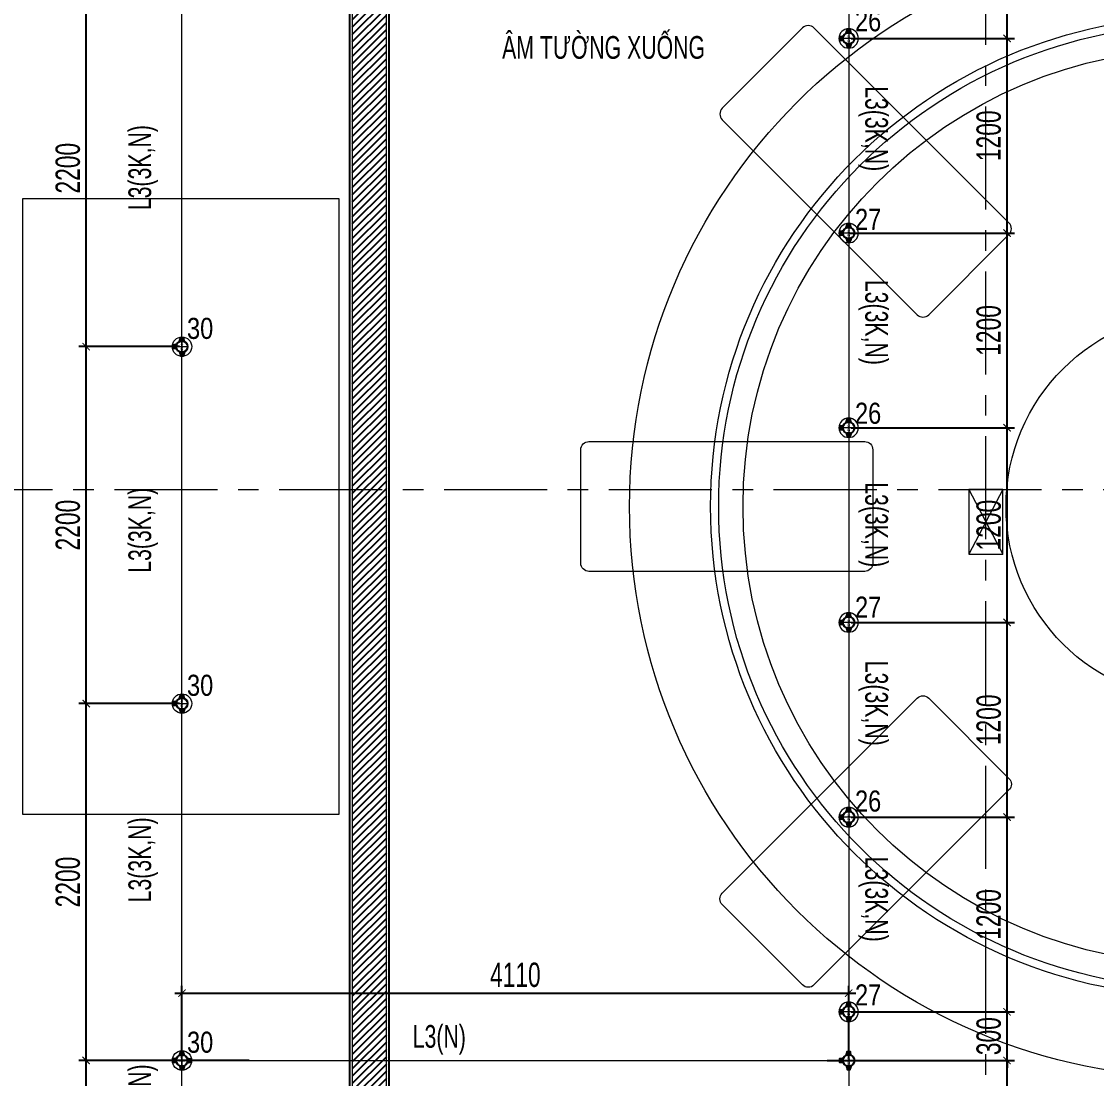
# Model space of a CAD drawing. Header units: millimetres. Extents: x -343543 to 400519, y -115663 to 104219.
# Drawn here: x -72811 to -66184, y -38931 to -32416 of the extents above; entities that cross this region are included whole.
import ezdxf
from ezdxf.xclip import XClip

# ---------------------------------------------------------------- set-up
doc = ezdxf.new("R2010")
doc.units = ezdxf.units.MM
doc.header["$XCLIPFRAME"] = 0
doc.linetypes.add("$0$02'TUONG Xay$0$HIDDEN", pattern=[0.375, 0.25, -0.125])
doc.linetypes.add('XREF MAT BANG TUONG XAY$0$CENTER', pattern=[50.8, 31.75, -6.35, 6.35, -6.35])
doc.layers.get('0').update_dxf_attribs({"color": 231, "lineweight": 0})
doc.layers.get('DefPoints').update_dxf_attribs({"color": 191})
for name, color, linetype, lineweight in [('A-PATT', 252, 'Continuous', 9), ('A-SYMBOLS', 10, 'Continuous', 13), ('fix lighting', 2, 'Continuous', 5), ('ICC-Text', 3, 'Continuous', 25), ('SME-E-COND-LTG', 51, 'Continuous', 18), ('SME-E-LTG-DIM', 55, 'Continuous', 18), ('SME-E-LTG-NOTE', 54, 'Continuous', 18), ('SME-E-LTG-TEXT', 53, 'Continuous', 18), ('TEXT DIEN', 3, 'Continuous', 18), ('XREF MAT BANG TUONG XAY$0$A-GRID', 8, 'XREF MAT BANG TUONG XAY$0$CENTER', 15), ('XREF MAT BANG TUONG XAY$0$A-WALL-INT', 8, 'Continuous', 9), ('XREF MAT BANG TUONG XAY$0$xref_IKIGAI_Cot$0$A-FNSH', 8, 'Continuous', 9)]:
    doc.layers.add(name, color=color, linetype=linetype, lineweight=lineweight)
for name, color, linetype in [('INNO-GIOTHAI', 20, 'Continuous'), ('XREF MAT BANG TUONG XAY$0$A-FNSH', 8, 'Continuous'), ('XREF MAT BANG TUONG XAY$0$A-FURN', 8, 'Continuous'), ('XREF MAT BANG TUONG XAY$0$A-PATT', 8, 'Continuous'), ('ống ghen', 6, 'Continuous')]:
    doc.layers.add(name, color=color, linetype=linetype)
doc.styles.add('Arial', font='arial.ttf', dxfattribs={"width": 0.8})
doc.styles.add('ROMANS1', font='vntimeh.shx', dxfattribs={"width": 0.8, "bigfont": 'bigfont.shx'})
doc.styles.add('SM-DIMTEXT', font='SME.shx', dxfattribs={"width": 0.7})
doc.styles.add('SME-TEXT', font='sme.shx', dxfattribs={"width": 0.7})
doc.dimstyles.new('SDIM-75', dxfattribs={"dimscale": 75, "dimtxt": 2, "dimasz": 0.6, "dimexe": 0.6, "dimexo": 0.2, "dimgap": 0.5, "dimtad": 1, "dimdec": 0, "dimzin": 12, "dimtxsty": 'SM-DIMTEXT', "dimblk": 'ARCHTICK', "dimcen": 0.12, "dimdle": 0.6, "dimclrd": 7, "dimclre": 8, "dimadec": 0, "dimazin": 3, "dimtfac": 2, "dimtdec": 0, "dimtix": 1, "dimtmove": 1, "dimatfit": 3, "dimfxl": 1, "dimtzin": 0, "dimarcsym": 1})

# ---------------------------------------------------------------- blocks, each defined once
blk = doc.blocks.new('XREF MAT BANG TUONG XAY$0$xref_IKIGAI_Cot')
at = {"layer": 'XREF MAT BANG TUONG XAY$0$A-GRID', "color": 8, "ltscale": 20}
for points in [[(23800, -53895), (23800, -27075.6)], [(-2907.5, -35300), (42750, -35300)]]:
    blk.add_lwpolyline(points, dxfattribs=at)
at = {"layer": 'XREF MAT BANG TUONG XAY$0$xref_IKIGAI_Cot$0$A-FNSH', "color": 8}
for p, q in [((23905, -35300), (23695, -35700)), ((23695, -35300), (23905, -35700))]:
    blk.add_line(p, q, dxfattribs=at)
blk.add_lwpolyline([(23905, -35300), (23695, -35300), (23695, -35700), (23905, -35700)], close=True, dxfattribs=at)
blk = doc.blocks.new('*U259')
at = {"layer": 'XREF MAT BANG TUONG XAY$0$A-PATT'}
h = blk.add_hatch(dxfattribs=at)
h.set_pattern_fill('ANSI31', color=8, scale=10)
h.set_pattern_definition([(45, (45121.79, -11293.564), (-22.45064, 22.45064), [])])
h.paths.add_polyline_path([(-38.7, 47.5), (9636.3, 47.5), (9636.3, -162.5), (-38.7, -162.5)])
at = {"layer": 'XREF MAT BANG TUONG XAY$0$A-WALL-INT', "color": 8}
blk.add_lwpolyline([(-38.7, 47.5), (9636.3, 47.5), (9636.3, -162.5), (-38.7, -162.5)], close=True, dxfattribs=at)
blk = doc.blocks.new('XREF MAT BANG NOI THAT')
at = {"color": 8}
for points in [[(23448.2, -34223.4), (23943.2, -33728.4, 0.414214), (23943.2, -33657.7), (22741.1, -32455.6, 0.414214), (22670.4, -32455.6), (22175.4, -32950.6, 0.414214), (22175.4, -33021.3), (23377.5, -34223.4, 0.414214)], [(23103.7, -35055), (23103.7, -35755, -0.414214), (23053.7, -35805), (21353.7, -35805, -0.414214), (21303.7, -35755), (21303.7, -35055, -0.414214), (21353.7, -35005), (23053.7, -35005, -0.414214)], [(23448.2, -36586.6), (23943.2, -37081.6, -0.414214), (23943.2, -37152.3), (22741.1, -38354.4, -0.414214), (22670.4, -38354.4), (22175.4, -37859.4, -0.414214), (22175.4, -37788.7), (23377.5, -36586.6, -0.414214)]]:
    blk.add_lwpolyline(points, format="xyb", close=True, dxfattribs=at)
blk.add_lwpolyline([(17863.5, -33506.5), (19812.4, -33506.5), (19812.4, -37303.5), (17863.5, -37303.5)], close=True, dxfattribs=at)
at = {"color": 8, "ltscale": 300}
for radius in [3521.1, 3021.1, 2971.1, 2821.1, 1200]:
    blk.add_circle((25124.8, -35405), radius, dxfattribs=at)
blk = doc.blocks.new('01.Xref _MB T1')
at = {"layer": 'XREF MAT BANG TUONG XAY$0$A-FNSH', "color": 8}
blk.add_lwpolyline([(20119.99048, -40300.00001), (19879.99048, -40300.00001), (19879.99048, -30594.9999), (20119.99047, -30594.9999)], close=True, dxfattribs=at)
at = {"color": 8}
ref = blk.add_blockref('XREF MAT BANG TUONG XAY$0$xref_IKIGAI_Cot', (-0.00927, -0.00001), dxfattribs=at)
XClip(ref).set_block_clipping_path([(-5181.1494167775, -58156.1251844964), (44638.3275875031, -24933.2650512661)])
at = {"layer": 'XREF MAT BANG TUONG XAY$0$A-FURN', "color": 8, "xscale": -1, "rotation": 270}
blk.add_blockref('*U259', (20057.49048, -40246.30159), dxfattribs=at)
at = {"layer": 'A-PATT', "color": 8}
blk.add_blockref('XREF MAT BANG NOI THAT', (0, 0), dxfattribs=at)
blk = doc.blocks.new('Spotlight SKU LS1 3W')
at = {"color": 0, "linetype": 'ByBlock'}
for p, q in [((36, 0), (-36, 0)), ((0, 36), (0, -36))]:
    blk.add_line(p, q, dxfattribs=at)
for radius, start, end in [(60, 90, 270), (36, 90, 270), (60, 270, 90), (36, 270, 90)]:
    blk.add_arc((0, 0), radius, start, end, dxfattribs=at)
blk = doc.blocks.new('A$C0707c3b3')
at = {"layer": 'fix lighting'}
for p in [(-8500, -1770), (-8500, -2970), (-8500, -4170), (-8500, -5370), (-8500, -6570), (-8500, -7770)]:
    blk.add_blockref('Spotlight SKU LS1 3W', p, dxfattribs=at)
at = {"layer": 'fix lighting', "xscale": -1}
for p in [(-12610, -3670), (-12610, -3670), (-12610, -5870), (-12610, -5870), (-12610, -8070), (-12610, -8070)]:
    blk.add_blockref('Spotlight SKU LS1 3W', p, dxfattribs=at)
blk = doc.blocks.new('c4-d20')
at = {"layer": 'ống ghen', "ltscale": 30}
for points in [[(5338959.8, -3869205.4), (5338964.6, -3869187.1)], [(5338989.3, -3869205.4), (5338984.6, -3869187.1)], [(5338942.8, -3869222.4), (5338924.6, -3869227.1)], [(5338942.8, -3869251.9), (5338924.6, -3869247.1)], [(5338959.8, -3869268.9), (5338964.6, -3869287.1)], [(5338989.3, -3869268.9), (5338984.6, -3869287.1)], [(5339006.3, -3869222.4), (5339024.6, -3869227.1)], [(5339006.3, -3869251.9), (5339024.6, -3869247.1)]]:
    blk.add_lwpolyline(points, dxfattribs=at)
for points in [[(5338984.6, -3869203.6), (5338984.6, -3869181.1), (5338964.6, -3869181.1), (5338964.6, -3869203.6)], [(5338975.1, -3869202.1), (5338975.1, -3869190.1), (5338974, -3869190.1), (5338974, -3869202.1)], [(5338941, -3869227.1), (5338918.6, -3869227.1), (5338918.6, -3869247.1), (5338941, -3869247.1)], [(5338939.6, -3869236.6), (5338927.5, -3869236.6), (5338927.5, -3869237.7), (5338939.6, -3869237.7)], [(5338984.6, -3869270.7), (5338984.6, -3869293.1), (5338964.6, -3869293.1), (5338964.6, -3869270.7)], [(5338975.1, -3869272.1), (5338975.1, -3869284.2), (5338974, -3869284.2), (5338974, -3869272.1)], [(5339008.1, -3869227.1), (5339030.6, -3869227.1), (5339030.6, -3869247.1), (5339008.1, -3869247.1)], [(5339009.6, -3869236.6), (5339021.6, -3869236.6), (5339021.6, -3869237.7), (5339009.6, -3869237.7)]]:
    blk.add_lwpolyline(points, close=True, dxfattribs=at)
blk.add_circle((5338974.6, -3869237.1), 35, dxfattribs=at)
at = {"layer": 'TEXT DIEN', "ltscale": 30, "style": 'ROMANS1'}
blk.add_text('D20', height=15, dxfattribs=at).set_placement((5338953.4, -3869246.8))
blk = doc.blocks.new('c3-20')
at = {"layer": 'ống ghen', "ltscale": 30}
for points in [[(5338959.8, -3869072.3), (5338964.6, -3869054)], [(5338989.3, -3869072.3), (5338984.6, -3869054)], [(5338942.8, -3869089.3), (5338924.6, -3869094)], [(5338942.8, -3869118.8), (5338924.6, -3869114)], [(5339006.3, -3869089.3), (5339024.6, -3869094)], [(5339006.3, -3869118.8), (5339024.6, -3869114)]]:
    blk.add_lwpolyline(points, dxfattribs=at)
for points in [[(5338984.6, -3869070.5), (5338984.6, -3869048), (5338964.6, -3869048), (5338964.6, -3869070.5)], [(5338975.1, -3869069), (5338975.1, -3869057), (5338974, -3869057), (5338974, -3869069)], [(5338941, -3869094), (5338918.6, -3869094), (5338918.6, -3869114), (5338941, -3869114)], [(5338939.6, -3869103.5), (5338927.5, -3869103.5), (5338927.5, -3869104.6), (5338939.6, -3869104.6)], [(5339008.1, -3869094), (5339030.6, -3869094), (5339030.6, -3869114), (5339008.1, -3869114)], [(5339009.6, -3869103.5), (5339021.6, -3869103.5), (5339021.6, -3869104.6), (5339009.6, -3869104.6)]]:
    blk.add_lwpolyline(points, close=True, dxfattribs=at)
blk.add_circle((5338974.6, -3869104), 35, dxfattribs=at)
at = {"layer": 'TEXT DIEN', "ltscale": 30, "style": 'ROMANS1'}
blk.add_text('D20', height=15, dxfattribs=at).set_placement((5338954.5, -3869111.3))
blk = doc.blocks.new('_ArchTick')
at = {"color": 0, "linetype": 'ByBlock', "const_width": 0.15}
blk.add_lwpolyline([(-0.5, -0.5), (0.5, 0.5)], dxfattribs=at)
blk = doc.blocks.new('*D1666')
at = {"layer": 'DefPoints', "color": 0, "linetype": 'Continuous', "ltscale": 1000, "transparency": 16777216}
for p in [(-71821.5, -30368.8), (-71821.5, -31510.4), (-73621.5, -32825.3)]:
    blk.add_point(p, dxfattribs=at)
at = {"layer": 'SME-E-LTG-DIM', "color": 8, "linetype": 'Continuous', "lineweight": -2, "ltscale": 1000, "transparency": 16777216}
for p, q in [((-73621.5, -32810.3), (-73621.5, -30323.8)), ((-71821.5, -31495.4), (-71821.5, -30323.8))]:
    blk.add_line(p, q, dxfattribs=at)
at = {"layer": 'SME-E-LTG-DIM', "color": 7, "linetype": 'Continuous', "lineweight": -2, "ltscale": 1000, "transparency": 16777216}
blk.add_line((-73666.5, -30368.8), (-71776.5, -30368.8), dxfattribs=at)
at = {"layer": 'SME-E-LTG-DIM', "color": 7, "linetype": 'Continuous', "lineweight": -2, "ltscale": 1000, "transparency": 16777216, "xscale": 45, "yscale": 45, "zscale": 45, "rotation": 180}
blk.add_blockref('_ArchTick', (-73621.5, -30368.8), dxfattribs=at)
at = {"layer": 'SME-E-LTG-DIM', "color": 7, "linetype": 'Continuous', "lineweight": -2, "ltscale": 1000, "transparency": 16777216, "xscale": 45, "yscale": 45, "zscale": 45}
blk.add_blockref('_ArchTick', (-71821.5, -30368.8), dxfattribs=at)
at = {"layer": 'SME-E-LTG-DIM', "color": 0, "linetype": 'Continuous', "ltscale": 1000, "transparency": 16777216, "insert": (-72721.5, -30256.3), "char_height": 150, "attachment_point": 5, "style": 'SM-DIMTEXT'}
blk.add_mtext('1800', dxfattribs=at)
blk = doc.blocks.new('*D1677')
at = {"layer": 'DefPoints', "color": 0, "linetype": 'Continuous', "ltscale": 1000, "transparency": 16777216}
for p in [(-72412.3, -38820), (-71393, -38820), (-72008.8, -39458.4)]:
    blk.add_point(p, dxfattribs=at)
at = {"layer": 'SME-E-LTG-DIM', "color": 8, "linetype": 'Continuous', "lineweight": -2, "ltscale": 1000, "transparency": 16777216}
for p, q in [((-71408, -38820), (-72457.3, -38820)), ((-72023.8, -39458.4), (-72457.3, -39458.4))]:
    blk.add_line(p, q, dxfattribs=at)
at = {"layer": 'SME-E-LTG-DIM', "color": 7, "linetype": 'Continuous', "lineweight": -2, "ltscale": 1000, "transparency": 16777216}
blk.add_line((-72412.3, -39503.4), (-72412.3, -38775), dxfattribs=at)
at = {"layer": 'SME-E-LTG-DIM', "color": 7, "linetype": 'Continuous', "lineweight": -2, "ltscale": 1000, "transparency": 16777216, "xscale": 45, "yscale": 45, "zscale": 45}
for p, rotation in [((-72412.3, -38820), 90), ((-72412.3, -39458.4), 270)]:
    blk.add_blockref('_ArchTick', p, dxfattribs=dict(at, rotation=rotation))
at = {"layer": 'SME-E-LTG-DIM', "color": 0, "linetype": 'Continuous', "ltscale": 1000, "transparency": 16777216, "insert": (-72524.8, -39139.2), "char_height": 150, "attachment_point": 5, "rotation": 90, "style": 'SM-DIMTEXT'}
blk.add_mtext('638', dxfattribs=at)
blk = doc.blocks.new('*D1678')
at = {"layer": 'DefPoints', "color": 0, "linetype": 'Continuous', "ltscale": 1000, "transparency": 16777216}
for p in [(-72412.3, -36620), (-71821.5, -36620), (-71393, -38820)]:
    blk.add_point(p, dxfattribs=at)
at = {"layer": 'SME-E-LTG-DIM', "color": 7, "linetype": 'Continuous', "lineweight": -2, "ltscale": 1000, "transparency": 16777216}
blk.add_line((-72412.3, -38865), (-72412.3, -36575), dxfattribs=at)
at = {"layer": 'SME-E-LTG-DIM', "color": 8, "linetype": 'Continuous', "lineweight": -2, "ltscale": 1000, "transparency": 16777216}
for p, q in [((-71836.5, -36620), (-72457.3, -36620)), ((-71408, -38820), (-72457.3, -38820))]:
    blk.add_line(p, q, dxfattribs=at)
at = {"layer": 'SME-E-LTG-DIM', "color": 7, "linetype": 'Continuous', "lineweight": -2, "ltscale": 1000, "transparency": 16777216, "xscale": 45, "yscale": 45, "zscale": 45}
for p, rotation in [((-72412.3, -36620), 90), ((-72412.3, -38820), 270)]:
    blk.add_blockref('_ArchTick', p, dxfattribs=dict(at, rotation=rotation))
at = {"layer": 'SME-E-LTG-DIM', "color": 0, "linetype": 'Continuous', "ltscale": 1000, "transparency": 16777216, "insert": (-72524.8, -37720), "char_height": 150, "attachment_point": 5, "rotation": 90, "style": 'SM-DIMTEXT'}
blk.add_mtext('2200', dxfattribs=at)
blk = doc.blocks.new('*D1679')
at = {"layer": 'DefPoints', "color": 0, "linetype": 'Continuous', "ltscale": 1000, "transparency": 16777216}
for p in [(-72412.3, -34420), (-71821.5, -34420), (-71821.5, -36620)]:
    blk.add_point(p, dxfattribs=at)
at = {"layer": 'SME-E-LTG-DIM', "color": 7, "linetype": 'Continuous', "lineweight": -2, "ltscale": 1000, "transparency": 16777216}
blk.add_line((-72412.3, -36665), (-72412.3, -34375), dxfattribs=at)
at = {"layer": 'SME-E-LTG-DIM', "color": 8, "linetype": 'Continuous', "lineweight": -2, "ltscale": 1000, "transparency": 16777216}
for p, q in [((-71836.5, -34420), (-72457.3, -34420)), ((-71836.5, -36620), (-72457.3, -36620))]:
    blk.add_line(p, q, dxfattribs=at)
at = {"layer": 'SME-E-LTG-DIM', "color": 7, "linetype": 'Continuous', "lineweight": -2, "ltscale": 1000, "transparency": 16777216, "xscale": 45, "yscale": 45, "zscale": 45}
for p, rotation in [((-72412.3, -34420), 90), ((-72412.3, -36620), 270)]:
    blk.add_blockref('_ArchTick', p, dxfattribs=dict(at, rotation=rotation))
at = {"layer": 'SME-E-LTG-DIM', "color": 0, "linetype": 'Continuous', "ltscale": 1000, "transparency": 16777216, "insert": (-72524.8, -35520), "char_height": 150, "attachment_point": 5, "rotation": 90, "style": 'SM-DIMTEXT'}
blk.add_mtext('2200', dxfattribs=at)
blk = doc.blocks.new('*D1680')
at = {"layer": 'DefPoints', "color": 0, "linetype": 'Continuous', "ltscale": 1000, "transparency": 16777216}
for p in [(-72412.3, -32220), (-71821.5, -32220), (-71821.5, -34420)]:
    blk.add_point(p, dxfattribs=at)
at = {"layer": 'SME-E-LTG-DIM', "color": 7, "linetype": 'Continuous', "lineweight": -2, "ltscale": 1000, "transparency": 16777216}
blk.add_line((-72412.3, -34465), (-72412.3, -32175), dxfattribs=at)
at = {"layer": 'SME-E-LTG-DIM', "color": 8, "linetype": 'Continuous', "lineweight": -2, "ltscale": 1000, "transparency": 16777216}
for p, q in [((-71836.5, -32220), (-72457.3, -32220)), ((-71836.5, -34420), (-72457.3, -34420))]:
    blk.add_line(p, q, dxfattribs=at)
at = {"layer": 'SME-E-LTG-DIM', "color": 7, "linetype": 'Continuous', "lineweight": -2, "ltscale": 1000, "transparency": 16777216, "xscale": 45, "yscale": 45, "zscale": 45}
for p, rotation in [((-72412.3, -32220), 90), ((-72412.3, -34420), 270)]:
    blk.add_blockref('_ArchTick', p, dxfattribs=dict(at, rotation=rotation))
at = {"layer": 'SME-E-LTG-DIM', "color": 0, "linetype": 'Continuous', "ltscale": 1000, "transparency": 16777216, "insert": (-72524.8, -33320), "char_height": 150, "attachment_point": 5, "rotation": 90, "style": 'SM-DIMTEXT'}
blk.add_mtext('2200', dxfattribs=at)
blk = doc.blocks.new('*D1685')
at = {"layer": 'DefPoints', "color": 0, "linetype": 'Continuous', "ltscale": 1000, "transparency": 16777216}
for p in [(-67711.6, -38405.3), (-71821.5, -38820), (-67711.6, -38820)]:
    blk.add_point(p, dxfattribs=at)
at = {"layer": 'SME-E-LTG-DIM', "color": 8, "linetype": 'Continuous', "lineweight": -2, "ltscale": 1000, "transparency": 16777216}
for p, q in [((-71821.5, -38805), (-71821.5, -38360.3)), ((-67711.6, -38805), (-67711.6, -38360.3))]:
    blk.add_line(p, q, dxfattribs=at)
at = {"layer": 'SME-E-LTG-DIM', "color": 7, "linetype": 'Continuous', "lineweight": -2, "ltscale": 1000, "transparency": 16777216}
blk.add_line((-71866.5, -38405.3), (-67666.6, -38405.3), dxfattribs=at)
at = {"layer": 'SME-E-LTG-DIM', "color": 7, "linetype": 'Continuous', "lineweight": -2, "ltscale": 1000, "transparency": 16777216, "xscale": 45, "yscale": 45, "zscale": 45, "rotation": 180}
blk.add_blockref('_ArchTick', (-71821.5, -38405.3), dxfattribs=at)
at = {"layer": 'SME-E-LTG-DIM', "color": 7, "linetype": 'Continuous', "lineweight": -2, "ltscale": 1000, "transparency": 16777216, "xscale": 45, "yscale": 45, "zscale": 45}
blk.add_blockref('_ArchTick', (-67711.6, -38405.3), dxfattribs=at)
at = {"layer": 'SME-E-LTG-DIM', "color": 0, "linetype": 'Continuous', "ltscale": 1000, "transparency": 16777216, "insert": (-69766.5, -38292.8), "char_height": 150, "attachment_point": 5, "style": 'SM-DIMTEXT'}
blk.add_mtext('4110', dxfattribs=at)
blk = doc.blocks.new('*D1693')
at = {"layer": 'DefPoints', "color": 0, "linetype": 'Continuous', "ltscale": 1000, "transparency": 16777216}
for p in [(-67858.6, -38820), (-66735.3, -38820), (-67176.5, -39720)]:
    blk.add_point(p, dxfattribs=at)
at = {"layer": 'SME-E-LTG-DIM', "color": 8, "linetype": 'Continuous', "lineweight": -2, "ltscale": 1000, "transparency": 16777216}
for p, q in [((-67843.6, -38820), (-66690.3, -38820)), ((-67161.5, -39720), (-66690.3, -39720))]:
    blk.add_line(p, q, dxfattribs=at)
at = {"layer": 'SME-E-LTG-DIM', "color": 7, "linetype": 'Continuous', "lineweight": -2, "ltscale": 1000, "transparency": 16777216}
blk.add_line((-66735.3, -39765), (-66735.3, -38775), dxfattribs=at)
at = {"layer": 'SME-E-LTG-DIM', "color": 7, "linetype": 'Continuous', "lineweight": -2, "ltscale": 1000, "transparency": 16777216, "xscale": 45, "yscale": 45, "zscale": 45}
for p, rotation in [((-66735.3, -38820), 90), ((-66735.3, -39720), 270)]:
    blk.add_blockref('_ArchTick', p, dxfattribs=dict(at, rotation=rotation))
at = {"layer": 'SME-E-LTG-DIM', "color": 0, "linetype": 'Continuous', "ltscale": 1000, "transparency": 16777216, "insert": (-66847.8, -39270), "char_height": 150, "attachment_point": 5, "rotation": 90, "style": 'SM-DIMTEXT'}
blk.add_mtext('900', dxfattribs=at)
blk = doc.blocks.new('*D1694')
at = {"layer": 'DefPoints', "color": 0, "linetype": 'Continuous', "ltscale": 1000, "transparency": 16777216}
for p in [(-67711.6, -38520), (-66735.3, -38520), (-67858.6, -38820)]:
    blk.add_point(p, dxfattribs=at)
at = {"layer": 'SME-E-LTG-DIM', "color": 7, "linetype": 'Continuous', "lineweight": -2, "ltscale": 1000, "transparency": 16777216}
for p, q in [((-66735.3, -38520), (-66735.3, -38475)), ((-66735.3, -38820), (-66735.3, -38520)), ((-66735.3, -38820), (-66735.3, -38865))]:
    blk.add_line(p, q, dxfattribs=at)
at = {"layer": 'SME-E-LTG-DIM', "color": 8, "linetype": 'Continuous', "lineweight": -2, "ltscale": 1000, "transparency": 16777216}
for p, q in [((-67696.6, -38520), (-66690.3, -38520)), ((-67843.6, -38820), (-66690.3, -38820))]:
    blk.add_line(p, q, dxfattribs=at)
at = {"layer": 'SME-E-LTG-DIM', "color": 7, "linetype": 'Continuous', "lineweight": -2, "ltscale": 1000, "transparency": 16777216, "xscale": 45, "yscale": 45, "zscale": 45}
for p, rotation in [((-66735.3, -38520), 270), ((-66735.3, -38820), 90)]:
    blk.add_blockref('_ArchTick', p, dxfattribs=dict(at, rotation=rotation))
at = {"layer": 'SME-E-LTG-DIM', "color": 0, "linetype": 'Continuous', "ltscale": 1000, "transparency": 16777216, "insert": (-66847.8, -38670), "char_height": 150, "attachment_point": 5, "rotation": 90, "style": 'SM-DIMTEXT'}
blk.add_mtext('300', dxfattribs=at)
blk = doc.blocks.new('*D1695')
at = {"layer": 'DefPoints', "color": 0, "linetype": 'Continuous', "ltscale": 1000, "transparency": 16777216}
for p in [(-67711.6, -37320), (-66735.3, -37320), (-67711.6, -38520)]:
    blk.add_point(p, dxfattribs=at)
at = {"layer": 'SME-E-LTG-DIM', "color": 7, "linetype": 'Continuous', "lineweight": -2, "ltscale": 1000, "transparency": 16777216}
blk.add_line((-66735.3, -38565), (-66735.3, -37275), dxfattribs=at)
at = {"layer": 'SME-E-LTG-DIM', "color": 8, "linetype": 'Continuous', "lineweight": -2, "ltscale": 1000, "transparency": 16777216}
for p, q in [((-67696.6, -37320), (-66690.3, -37320)), ((-67696.6, -38520), (-66690.3, -38520))]:
    blk.add_line(p, q, dxfattribs=at)
at = {"layer": 'SME-E-LTG-DIM', "color": 7, "linetype": 'Continuous', "lineweight": -2, "ltscale": 1000, "transparency": 16777216, "xscale": 45, "yscale": 45, "zscale": 45}
for p, rotation in [((-66735.3, -37320), 90), ((-66735.3, -38520), 270)]:
    blk.add_blockref('_ArchTick', p, dxfattribs=dict(at, rotation=rotation))
at = {"layer": 'SME-E-LTG-DIM', "color": 0, "linetype": 'Continuous', "ltscale": 1000, "transparency": 16777216, "insert": (-66847.8, -37920), "char_height": 150, "attachment_point": 5, "rotation": 90, "style": 'SM-DIMTEXT'}
blk.add_mtext('1200', dxfattribs=at)
blk = doc.blocks.new('*D1696')
at = {"layer": 'DefPoints', "color": 0, "linetype": 'Continuous', "ltscale": 1000, "transparency": 16777216}
for p in [(-67711.5, -36120), (-66735.3, -36120), (-67711.6, -37320)]:
    blk.add_point(p, dxfattribs=at)
at = {"layer": 'SME-E-LTG-DIM', "color": 7, "linetype": 'Continuous', "lineweight": -2, "ltscale": 1000, "transparency": 16777216}
blk.add_line((-66735.3, -37365), (-66735.3, -36075), dxfattribs=at)
at = {"layer": 'SME-E-LTG-DIM', "color": 8, "linetype": 'Continuous', "lineweight": -2, "ltscale": 1000, "transparency": 16777216}
for p, q in [((-67696.5, -36120), (-66690.3, -36120)), ((-67696.6, -37320), (-66690.3, -37320))]:
    blk.add_line(p, q, dxfattribs=at)
at = {"layer": 'SME-E-LTG-DIM', "color": 7, "linetype": 'Continuous', "lineweight": -2, "ltscale": 1000, "transparency": 16777216, "xscale": 45, "yscale": 45, "zscale": 45}
for p, rotation in [((-66735.3, -36120), 90), ((-66735.3, -37320), 270)]:
    blk.add_blockref('_ArchTick', p, dxfattribs=dict(at, rotation=rotation))
at = {"layer": 'SME-E-LTG-DIM', "color": 0, "linetype": 'Continuous', "ltscale": 1000, "transparency": 16777216, "insert": (-66847.8, -36720), "char_height": 150, "attachment_point": 5, "rotation": 90, "style": 'SM-DIMTEXT'}
blk.add_mtext('1200', dxfattribs=at)
blk = doc.blocks.new('*D1697')
at = {"layer": 'DefPoints', "color": 0, "linetype": 'Continuous', "ltscale": 1000, "transparency": 16777216}
for p in [(-67711.5, -34920), (-66735.3, -34920), (-67711.5, -36120)]:
    blk.add_point(p, dxfattribs=at)
at = {"layer": 'SME-E-LTG-DIM', "color": 8, "linetype": 'Continuous', "lineweight": -2, "ltscale": 1000, "transparency": 16777216}
for p, q in [((-67696.5, -34920), (-66690.3, -34920)), ((-67696.5, -36120), (-66690.3, -36120))]:
    blk.add_line(p, q, dxfattribs=at)
at = {"layer": 'SME-E-LTG-DIM', "color": 7, "linetype": 'Continuous', "lineweight": -2, "ltscale": 1000, "transparency": 16777216}
blk.add_line((-66735.3, -36165), (-66735.3, -34875), dxfattribs=at)
at = {"layer": 'SME-E-LTG-DIM', "color": 7, "linetype": 'Continuous', "lineweight": -2, "ltscale": 1000, "transparency": 16777216, "xscale": 45, "yscale": 45, "zscale": 45}
for p, rotation in [((-66735.3, -34920), 90), ((-66735.3, -36120), 270)]:
    blk.add_blockref('_ArchTick', p, dxfattribs=dict(at, rotation=rotation))
at = {"layer": 'SME-E-LTG-DIM', "color": 0, "linetype": 'Continuous', "ltscale": 1000, "transparency": 16777216, "insert": (-66847.8, -35520), "char_height": 150, "attachment_point": 5, "rotation": 90, "style": 'SM-DIMTEXT'}
blk.add_mtext('1200', dxfattribs=at)
blk = doc.blocks.new('*D1698')
at = {"layer": 'DefPoints', "color": 0, "linetype": 'Continuous', "ltscale": 1000, "transparency": 16777216}
for p in [(-67724.2, -33720), (-66735.3, -33720), (-67711.5, -34920)]:
    blk.add_point(p, dxfattribs=at)
at = {"layer": 'SME-E-LTG-DIM', "color": 8, "linetype": 'Continuous', "lineweight": -2, "ltscale": 1000, "transparency": 16777216}
for p, q in [((-67709.2, -33720), (-66690.3, -33720)), ((-67696.5, -34920), (-66690.3, -34920))]:
    blk.add_line(p, q, dxfattribs=at)
at = {"layer": 'SME-E-LTG-DIM', "color": 7, "linetype": 'Continuous', "lineweight": -2, "ltscale": 1000, "transparency": 16777216}
blk.add_line((-66735.3, -34965), (-66735.3, -33675), dxfattribs=at)
at = {"layer": 'SME-E-LTG-DIM', "color": 7, "linetype": 'Continuous', "lineweight": -2, "ltscale": 1000, "transparency": 16777216, "xscale": 45, "yscale": 45, "zscale": 45}
for p, rotation in [((-66735.3, -33720), 90), ((-66735.3, -34920), 270)]:
    blk.add_blockref('_ArchTick', p, dxfattribs=dict(at, rotation=rotation))
at = {"layer": 'SME-E-LTG-DIM', "color": 0, "linetype": 'Continuous', "ltscale": 1000, "transparency": 16777216, "insert": (-66847.8, -34320), "char_height": 150, "attachment_point": 5, "rotation": 90, "style": 'SM-DIMTEXT'}
blk.add_mtext('1200', dxfattribs=at)
blk = doc.blocks.new('*D1699')
at = {"layer": 'DefPoints', "color": 0, "linetype": 'Continuous', "ltscale": 1000, "transparency": 16777216}
for p in [(-67711.5, -32520), (-66735.3, -32520), (-67724.2, -33720)]:
    blk.add_point(p, dxfattribs=at)
at = {"layer": 'SME-E-LTG-DIM', "color": 8, "linetype": 'Continuous', "lineweight": -2, "ltscale": 1000, "transparency": 16777216}
for p, q in [((-67696.5, -32520), (-66690.3, -32520)), ((-67709.2, -33720), (-66690.3, -33720))]:
    blk.add_line(p, q, dxfattribs=at)
at = {"layer": 'SME-E-LTG-DIM', "color": 7, "linetype": 'Continuous', "lineweight": -2, "ltscale": 1000, "transparency": 16777216}
blk.add_line((-66735.3, -33765), (-66735.3, -32475), dxfattribs=at)
at = {"layer": 'SME-E-LTG-DIM', "color": 7, "linetype": 'Continuous', "lineweight": -2, "ltscale": 1000, "transparency": 16777216, "xscale": 45, "yscale": 45, "zscale": 45}
for p, rotation in [((-66735.3, -32520), 90), ((-66735.3, -33720), 270)]:
    blk.add_blockref('_ArchTick', p, dxfattribs=dict(at, rotation=rotation))
at = {"layer": 'SME-E-LTG-DIM', "color": 0, "linetype": 'Continuous', "ltscale": 1000, "transparency": 16777216, "insert": (-66847.8, -33120), "char_height": 150, "attachment_point": 5, "rotation": 90, "style": 'SM-DIMTEXT'}
blk.add_mtext('1200', dxfattribs=at)
blk = doc.blocks.new('*D1700')
at = {"layer": 'DefPoints', "color": 0, "linetype": 'Continuous', "ltscale": 1000, "transparency": 16777216}
for p in [(-67711.5, -31326.2), (-66735.3, -31326.2), (-67711.5, -32520)]:
    blk.add_point(p, dxfattribs=at)
at = {"layer": 'SME-E-LTG-DIM', "color": 8, "linetype": 'Continuous', "lineweight": -2, "ltscale": 1000, "transparency": 16777216}
for p, q in [((-67696.5, -31326.2), (-66690.3, -31326.2)), ((-67696.5, -32520), (-66690.3, -32520))]:
    blk.add_line(p, q, dxfattribs=at)
at = {"layer": 'SME-E-LTG-DIM', "color": 7, "linetype": 'Continuous', "lineweight": -2, "ltscale": 1000, "transparency": 16777216}
blk.add_line((-66735.3, -32565), (-66735.3, -31281.2), dxfattribs=at)
at = {"layer": 'SME-E-LTG-DIM', "color": 7, "linetype": 'Continuous', "lineweight": -2, "ltscale": 1000, "transparency": 16777216, "xscale": 45, "yscale": 45, "zscale": 45}
for p, rotation in [((-66735.3, -31326.2), 90), ((-66735.3, -32520), 270)]:
    blk.add_blockref('_ArchTick', p, dxfattribs=dict(at, rotation=rotation))
at = {"layer": 'SME-E-LTG-DIM', "color": 0, "linetype": 'Continuous', "ltscale": 1000, "transparency": 16777216, "insert": (-66847.8, -31923.1), "char_height": 150, "attachment_point": 5, "rotation": 90, "style": 'SM-DIMTEXT'}
blk.add_mtext('1194', dxfattribs=at)

msp = doc.modelspace()

# ---------------------------------------------------------------- block references
at = {"layer": 'A-SYMBOLS'}
msp.add_blockref('01.Xref _MB T1', (-90666.5, 0), dxfattribs=at)

# ---------------------------------------------------------------- next in the draw order: linework, layer by layer
at = {"layer": 'SME-E-COND-LTG', "color": 3, "linetype": 'Continuous', "ltscale": 1000}
for p, q in [((-71821.5, -39700), (-71821.5, -31180.4)), ((-71821.5, -38820), (-67711.6, -38820))]:
    msp.add_line(p, q, dxfattribs=at)
msp.add_lwpolyline([(-67711.5, -31326.2), (-67711.6, -39720)], dxfattribs=at)

# ---------------------------------------------------------------- next in the draw order: block references
at = {"layer": 'INNO-GIOTHAI'}
msp.add_blockref('A$C0707c3b3', (-59211.5, -30750), dxfattribs=at)
at = {"layer": 'TEXT DIEN', "ltscale": 30, "rotation": 90.00000000081978}
for p in [(-3936815.6, -5371494.6), (-3936815.6, -5372694.6), (-3940925.6, -5373394.6), (-3936815.6, -5373894.6), (-3936815.6, -5375094.6), (-3940925.6, -5375594.6), (-3936815.6, -5376294.6), (-3936815.6, -5377494.6), (-3936815.6, -5377794.6)]:
    msp.add_blockref('c3-20', p, dxfattribs=at)
at = {"layer": 'TEXT DIEN', "ltscale": 30}
msp.add_blockref('c4-d20', (-5410796.1, 3830417.1), dxfattribs=at)

# ---------------------------------------------------------------- next in the draw order: texts
at = {"layer": 'ICC-Text', "linetype": "$0$02'TUONG Xay$0$HIDDEN", "style": 'Arial', "width": 0.8}
for s, p in [('26', (-67672.5, -32476.1)), ('27', (-67672.5, -33700.3)), ('30', (-71790.4, -34372.3)), ('26', (-67672.5, -34895.5)), ('27', (-67672.5, -36090.6)), ('30', (-71790.4, -36572.3)), ('26', (-67672.5, -37285.8)), ('27', (-67672.5, -38481)), ('30', (-71790.4, -38772.3))]:
    msp.add_text(s, height=130, dxfattribs=at).set_placement(p)
at = {"layer": 'SME-E-LTG-NOTE', "style": 'SME-TEXT', "width": 0.7}
for rotation, p in [(270, (-67609.5, -32814.2)), (90, (-72011.6, -33578.8)), (270, (-67609.5, -34008.2)), (90, (-72011.6, -35814)), (270, (-67609.5, -35255.4)), (270, (-67609.5, -36355.9)), (90, (-72011.6, -37845.8)), (270, (-67609.5, -37563.6)), (90, (-72011.6, -39368.4))]:
    msp.add_text('L3(3K,N)', height=140, rotation=rotation, dxfattribs=at).set_placement(p)
msp.add_text('L3(N)', height=140, dxfattribs=at).set_placement((-70399, -38741.4))
at = {"layer": 'SME-E-LTG-TEXT', "style": 'SME-TEXT', "width": 0.7}
msp.add_text('ÂM TƯỜNG XUỐNG', height=140, dxfattribs=at).set_placement((-69848, -32645.4))

# ---------------------------------------------------------------- next in the draw order: dimensions: what is measured, and where the dimension line sits
at = {"layer": 'SME-E-LTG-DIM', "linetype": 'Continuous', "ltscale": 1000}
for base, p1, p2, picture, middle in [((-71821.5, -30368.8), (-73621.5, -32825.3), (-71821.5, -31510.4), '*D1666', (-72721.5, -30256.3)), ((-67711.6, -38405.3), (-71821.5, -38820), (-67711.6, -38820), '*D1685', (-69766.5, -38292.8))]:
    dim = msp.add_linear_dim(base=base, p1=p1, p2=p2, dimstyle='SDIM-75', dxfattribs=at)
    dim.commit()
    dim.dimension.update_dxf_attribs({"geometry": picture, "text_midpoint": middle})
for base, p1, p2, picture, middle in [((-66735.3, -31326.2), (-67711.5, -32520), (-67711.5, -31326.2), '*D1700', (-66847.8, -31923.1)), ((-72412.3, -32220), (-71821.5, -34420), (-71821.5, -32220), '*D1680', (-72524.8, -33320)), ((-66735.3, -32520), (-67724.2, -33720), (-67711.5, -32520), '*D1699', (-66847.8, -33120)), ((-66735.3, -33720), (-67711.5, -34920), (-67724.2, -33720), '*D1698', (-66847.8, -34320)), ((-72412.3, -34420), (-71821.5, -36620), (-71821.5, -34420), '*D1679', (-72524.8, -35520)), ((-66735.3, -34920), (-67711.5, -36120), (-67711.5, -34920), '*D1697', (-66847.8, -35520)), ((-66735.3, -36120), (-67711.6, -37320), (-67711.5, -36120), '*D1696', (-66847.8, -36720)), ((-72412.3, -36620), (-71393, -38820), (-71821.5, -36620), '*D1678', (-72524.8, -37720)), ((-66735.3, -37320), (-67711.6, -38520), (-67711.6, -37320), '*D1695', (-66847.8, -37920)), ((-66735.3, -38520), (-67858.6, -38820), (-67711.6, -38520), '*D1694', (-66847.8, -38670)), ((-72412.3, -38820), (-72008.8, -39458.4), (-71393, -38820), '*D1677', (-72524.8, -39139.2)), ((-66735.3, -38820), (-67176.5, -39720), (-67858.6, -38820), '*D1693', (-66847.8, -39270))]:
    dim = msp.add_linear_dim(base=base, p1=p1, p2=p2, angle=90, dimstyle='SDIM-75', dxfattribs=at)
    dim.commit()
    dim.dimension.update_dxf_attribs({"geometry": picture, "text_midpoint": middle})

doc.saveas('drawing.dxf')
